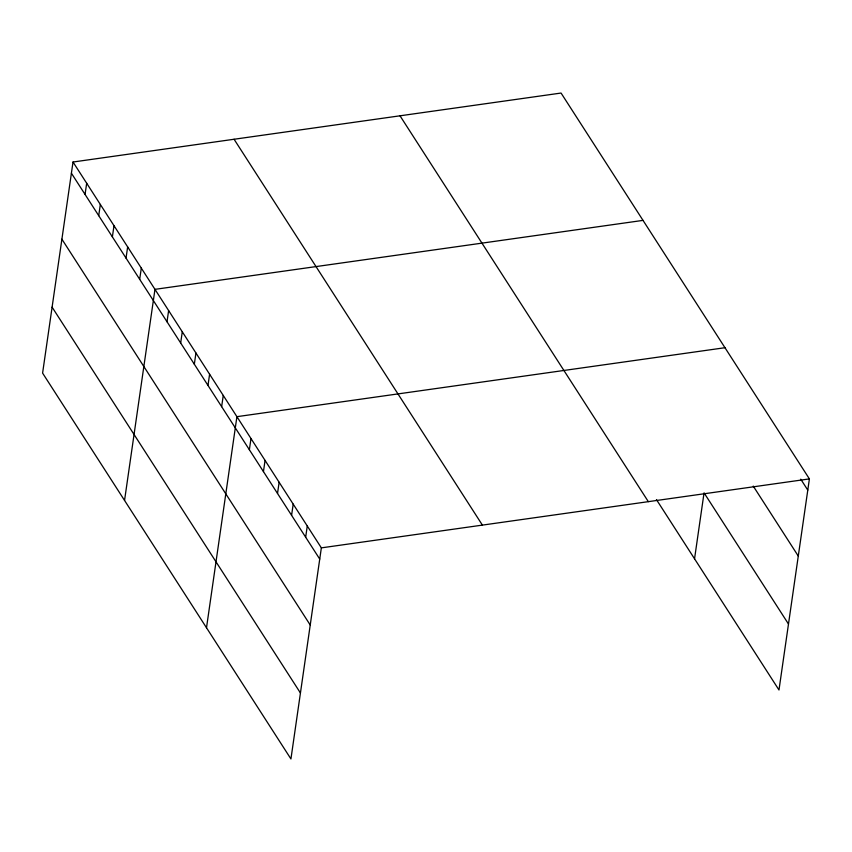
<?xml version="1.0" encoding="UTF-8"?>
<svg xmlns="http://www.w3.org/2000/svg" width="852" height="852" viewBox="0 0 852 852"><rect width="100%" height="100%" fill="white"/><g stroke="black" fill="none" stroke-linecap="round" stroke-linejoin="round"><path stroke-width="1.28" d="M73.016 162.018L42.6 373.101L290.937 758.951L321.353 547.868L73.016 162.018L561.063 93.049L809.4 478.899L778.984 689.982L656.445 499.602M85.062 194.448L86.68 183.233M98.715 215.673L100.334 204.459M112.379 236.888L113.998 225.684M126.032 258.113L127.651 246.899M139.696 279.328L141.304 268.124M124.552 500.433L154.968 289.35L643.015 220.38M167.013 321.779L168.621 310.565M180.667 342.994L182.285 331.79M194.331 364.219L195.939 353.016M207.984 385.445L209.603 374.23M221.648 406.66L223.256 395.456M206.504 627.764L236.92 416.671L724.967 347.712M249.37 449.75L250.989 438.535M263.449 471.614L265.057 460.41M277.518 493.478L279.137 482.275M291.586 515.343L293.205 504.139M305.666 537.207L307.274 526.003M694.55 558.795L703.869 494.128M321.353 547.868L809.4 478.899M800.752 479.175L807.781 490.102M753.253 486.098L798.281 556.068M704.05 492.839L788.483 624.026M400.014 115.808L648.34 501.658M234.076 139.259L482.402 525.109M71.408 173.222L319.734 559.072M61.898 239.188L310.234 625.027M52.1 307.146L300.437 692.995"/></g></svg>
